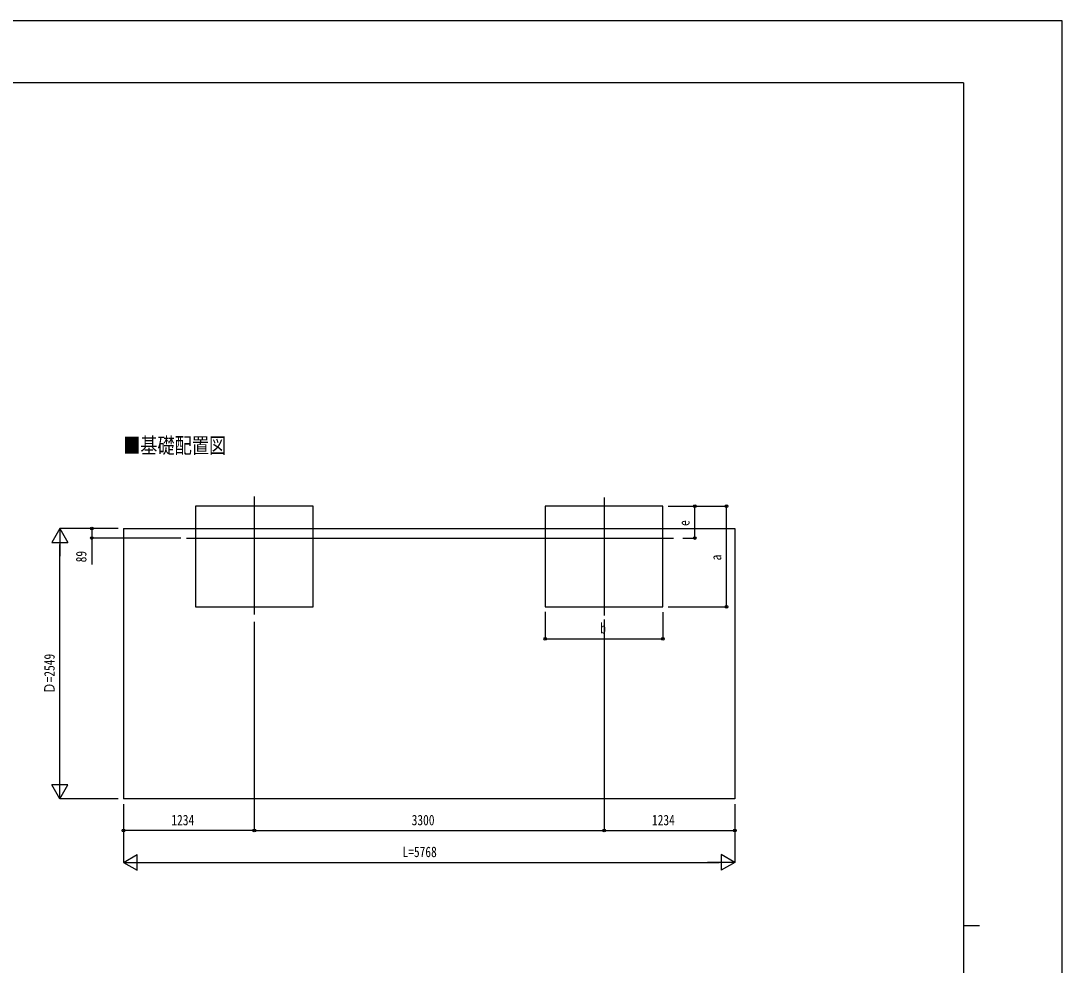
# Model space of a CAD drawing. Units: millimetres, scale not verified. Extents: x -12615 to 12615, y -8910 to 8910.
# Drawn here: x 2791 to 12615, y 0 to 8910 of the extents above; entities that cross this region are included whole.
import ezdxf
from ezdxf.enums import TextEntityAlignment as Align

# ---------------------------------------------------------------- set-up
doc = ezdxf.new("R2010")
doc.units = ezdxf.units.MM
doc.header["$LTSCALE"] = 50
for name, color, linetype in [('0-2_USER1', 3, 'Continuous'), ('0-3_YKK_12', 2, 'Continuous'), ('0-5_YKK_A1', 4, 'Continuous'), ('0-6_YKK_D', 6, 'Continuous'), ('0-7_YKK_ZWAK', 7, 'Continuous')]:
    doc.layers.add(name, color=color, linetype=linetype)
doc.styles.add('ＭＳ ゴシック', font='')
doc.styles.get('ＭＳ ゴシック').set_extended_font_data('MS Gothic')

msp = doc.modelspace()

# ---------------------------------------------------------------- linework, layer by layer
at = {"layer": '0-3_YKK_12'}
for p, q in [((4994.06, 4422.19), (4994.06, 3309.67)), ((8294.06, 4411.44), (8294.06, 3298.92)), ((4355.39, 4030.11), (8948.3, 4030.11))]:
    msp.add_line(p, q, dxfattribs=at)
at = {"layer": '0-5_YKK_A1'}
for p, q in [((3760.06, 4119.11), (9528.06, 4119.11)), ((3760.06, 4119.11), (3760.06, 1570.11)), ((9528.06, 4119.11), (9528.06, 1570.11)), ((9528.06, 1570.11), (3760.06, 1570.11))]:
    msp.add_line(p, q, dxfattribs=at)
for points in [[(4439.06, 3380.11), (5549.06, 3380.11), (5549.06, 4330.11), (4439.06, 4330.11)], [(7739.06, 3380.11), (8849.06, 3380.11), (8849.06, 4330.11), (7739.06, 4330.11)]]:
    msp.add_lwpolyline(points, close=True, dxfattribs=at)
at = {"layer": '0-6_YKK_D'}
for p, q in [((8899.06, 4330.11), (9450.06, 4330.11)), ((8900.06, 4330.11), (9150.06, 4330.11)), ((9149.06, 4030.11), (9149.06, 4330.11)), ((9449.06, 3380.11), (9449.06, 4330.11)), ((3160.06, 4119.11), (3085.06, 3989.2)), ((3710.06, 4119.11), (3159.06, 4119.11)), ((3160.06, 4119.11), (3235.06, 3989.2)), ((3160.06, 4119.11), (3160.06, 3859.3)), ((3710.06, 4119.11), (3459.06, 4119.11)), ((4301.95, 4030.11), (3459.06, 4030.11)), ((9037.87, 4030.11), (9150.06, 4030.11)), ((3085.06, 3989.2), (3235.06, 3989.2)), ((3160.06, 1720.11), (3160.06, 3969.11)), ((8899.06, 3380.11), (9450.06, 3380.11)), ((7739.06, 3333.09), (7739.06, 3079.11)), ((8294.06, 3261.25), (8294.06, 1269.11)), ((8294.06, 3261.25), (8294.06, 1269.11)), ((8849.06, 3331.16), (8849.06, 3079.11)), ((4994.06, 3240.67), (4994.06, 1269.11)), ((4994.06, 3240.67), (4994.06, 1269.11)), ((7739.06, 3080.11), (8849.06, 3080.11)), ((3160.06, 1570.11), (3160.06, 1829.91)), ((3160.06, 1570.11), (3085.06, 1700.01)), ((3235.06, 1700.01), (3085.06, 1700.01)), ((3160.06, 1570.11), (3235.06, 1700.01)), ((3710.06, 1570.11), (3159.06, 1570.11)), ((3760.06, 1520.11), (3760.06, 969.11)), ((9528.06, 1520.11), (9528.06, 969.11)), ((3760.06, 1345.11), (3760.06, 1269.11)), ((9528.06, 1345.11), (9528.06, 1269.11)), ((4994.06, 1270.11), (3760.06, 1270.11)), ((4994.06, 1270.11), (8294.06, 1270.11)), ((8294.06, 1270.11), (9528.06, 1270.11)), ((3760.06, 970.11), (3889.96, 1045.11)), ((3889.96, 895.11), (3889.96, 1045.11)), ((9528.06, 970.11), (9398.16, 1045.11)), ((9398.16, 1045.11), (9398.16, 895.11)), ((3760.06, 970.11), (3889.96, 895.11)), ((3760.06, 970.11), (4019.87, 970.11)), ((3910.06, 970.11), (9378.06, 970.11)), ((9528.06, 970.11), (9268.25, 970.11)), ((9528.06, 970.11), (9398.16, 895.11))]:
    msp.add_line(p, q, dxfattribs=at)
msp.add_lwpolyline([(3460.06, 4119.11), (3460.06, 4030.11), (3460.06, 3780.71)], dxfattribs=at)
for centre in [(9149.06, 4330.11), (9449.06, 4330.11), (3460.06, 4119.11), (3460.06, 4030.11), (9149.06, 4030.11), (9449.06, 3380.11), (7739.06, 3080.11), (8849.06, 3080.11), (3760.06, 1270.11), (4994.06, 1270.11), (4994.06, 1270.11), (8294.06, 1270.11), (8294.06, 1270.11), (9528.06, 1270.11)]:
    msp.add_circle(centre, 12.75, dxfattribs=at)
at = {"layer": '0-7_YKK_ZWAK'}
for p, q in [((11685.06, 8325), (-11714.94, 8325)), ((11685.06, 8325), (11685.06, -7575)), ((11685.06, 375), (11835.06, 375))]:
    msp.add_line(p, q, dxfattribs=at)
msp.add_lwpolyline([(-12615, -8910), (12615, -8910), (12615, 8910), (-12615, 8910)], close=True, dxfattribs=at)

# ---------------------------------------------------------------- texts
at = {"layer": '0-2_USER1', "style": 'ＭＳ ゴシック', "width": 0.8}
msp.add_text('■基礎配置図', height=148.5, dxfattribs=at).set_placement((3756.4, 4784.86), align=Align.BOTTOM_LEFT)
at = {"layer": '0-6_YKK_D', "style": 'ＭＳ ゴシック', "width": 0.8}
for s, p in [('e', (9129.06, 4144.11)), ('89', (3440.06, 3800.71)), ('a', (9429.06, 3819.11)), ('Ｄ=2549', (3140.06, 2560.21))]:
    msp.add_text(s, height=98.97, rotation=90, dxfattribs=at).set_placement(p, align=Align.BOTTOM_LEFT)
for s, p in [('b', (8258.06, 3100.11)), ('1234', (4211.46, 1290.11)), ('3300', (6478.46, 1290.11)), ('1234', (8745.46, 1290.11)), ('L=5768', (6392.06, 990.11))]:
    msp.add_text(s, height=98.97, dxfattribs=at).set_placement(p, align=Align.BOTTOM_LEFT)

doc.saveas('drawing.dxf')
